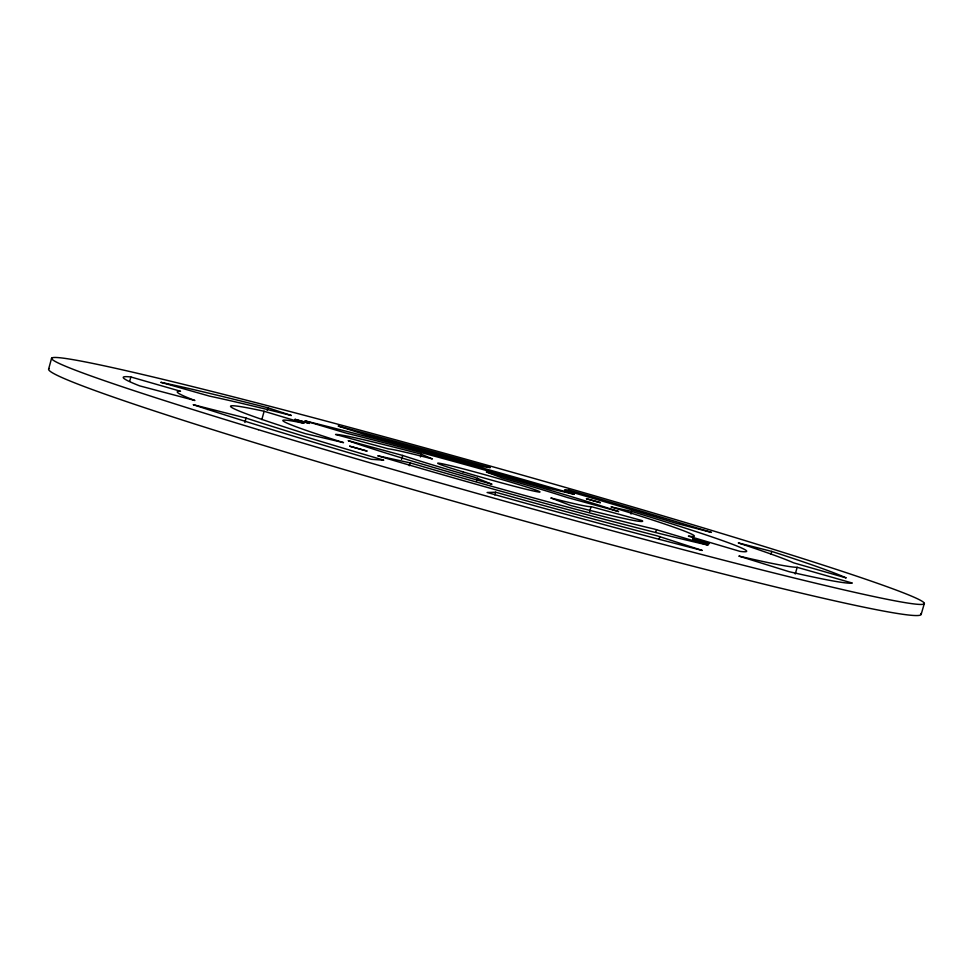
<?xml version="1.0" encoding="UTF-8"?>
<svg xmlns="http://www.w3.org/2000/svg" width="973" height="973" viewBox="0 0 973 973"><rect width="100%" height="100%" fill="white"/><g stroke="black" fill="none" stroke-linecap="round" stroke-linejoin="round"><path stroke-width="1.46" d="M48.65 369.035L51.593 358.21M129.664 381.367L130.869 376.977L180.528 391.255A323.182 10.521 15.7 0 0 193.882 400.11L194.904 400.487L139.589 385.855A379.093 12.406 15.7 0 1 128.752 376.77L130.869 376.977M244.88 422.464L246.096 418.086L193.213 404.683L201.083 407.261A379.093 12.406 15.7 0 0 358.332 455.498L371.345 459.317L383.739 460.168L380.625 459.256A323.182 10.521 15.7 0 1 248.054 418.731L246.096 418.086M261.822 419.606L264.133 411.275L304.062 423.316L302.457 422.975A213.695 6.896 15.7 0 0 340.586 441.706L343.53 442.63L305.558 433.715A268.098 8.684 15.7 0 1 261.542 410.715L264.133 411.275M267.198 410.363L267.903 407.796L260.144 405.826A379.093 12.406 15.7 0 0 165.617 383.326L160.813 382.304L209.657 396.157A323.182 10.521 15.7 0 1 289.431 415.009L291.353 415.495L267.903 407.796M401.533 459.414L402.64 455.449L348.188 440.672L349.769 441.231A159.815 5.145 15.7 0 0 487.972 483.094L491.973 484.213L474.179 477.135A106.325 3.418 15.7 0 1 404.561 456.082L402.64 455.449M409.341 465.739L410.132 462.868L414.084 464.036A213.695 6.896 15.7 0 0 654.148 529.02L708.101 545.123L704.866 544.394A268.098 8.684 15.7 0 1 383.581 457.505L377.792 455.778L410.132 462.868M420.482 456.933L421.236 454.209L418.195 453.406A159.815 5.145 15.7 0 0 335.563 434.469L388.373 448.857A106.325 3.418 15.7 0 1 429.786 458.259L432.426 458.94L421.236 454.209M476.782 480.796L477.536 478.096M494.856 494.953L495.622 492.216L498.954 493.153A323.182 10.521 15.7 0 0 657.152 535.831L702.238 550.45L691.146 547.604A379.093 12.406 15.7 0 1 501.046 496.4L487.096 492.484L495.622 492.216M589.638 511.749L591.085 506.617L642.156 520.616A159.815 5.145 15.7 0 1 570.847 505.534L550.827 497.969L553.576 498.663A106.325 3.418 15.7 0 0 590.891 506.678L591.085 506.617M631.015 514.06L631.757 511.445L635.904 512.698A268.098 8.684 15.7 0 1 739.954 551.363L688.385 536.099L689.322 536.22A213.695 6.896 15.7 0 0 613.817 507.76L611.008 506.897L631.757 511.445M655.753 532.328L656.532 529.58M659.098 539.188L659.852 536.524M770.957 554.051L771.723 551.411L738.276 542.922L739.808 543.433A323.182 10.521 15.7 0 1 793.506 562.795L846.23 577.938L843.907 576.904A379.093 12.406 15.7 0 0 778.035 553.455L771.723 551.411M795.257 573.997L797.179 567.308L852.287 583.046L851.278 583.18A379.093 12.406 15.7 0 1 789.249 571.723L738.848 556.07L740.721 556.507A323.182 10.521 15.7 0 0 796.851 567.32L797.179 567.308M921.224 614.17L924.35 603.418M920.957 613.489A453.199 17.599 15.7 0 1 481.696 509.134A453.199 17.599 15.7 0 1 49.136 368.56M709.037 543.652L692.679 539.054L709.037 543.652M600.28 502.652L586.488 498.772L600.28 502.652M568.597 489.918L564.498 490.051L566.809 490.72A323.182 10.521 15.7 0 1 676.344 523.34L711.433 532.401L703.625 530.005A379.093 12.406 15.7 0 0 577.719 492.557L568.597 489.918M490.112 467.575L481.781 466.493A323.182 10.521 15.7 0 0 364.522 434.469L338.142 426.04L346.875 428.363A379.093 12.406 15.7 0 1 480.784 464.96L490.112 467.575M366.918 451.034L349.672 446.193L366.918 451.034M309.463 423.401L295.038 419.351L309.463 423.401M574.131 494.26L549.186 488.446A213.695 6.896 15.7 0 0 346.583 433.228L304.877 420.835L308.477 421.71A268.098 8.684 15.7 0 1 569.497 492.897L574.131 494.26M618.512 511.53L567.587 497.58A106.325 3.418 15.7 0 0 502.056 477.938L486.318 471.941L489.687 472.89A159.815 5.145 15.7 0 1 616.614 510.898L618.512 511.53M258.356 429.701A453.296 14.96 15.7 0 0 924.155 603.892A453.296 14.96 15.7 0 0 281.343 409.256A453.296 14.96 15.7 0 0 258.356 429.701M462.893 471.832A53.101 1.703 15.7 0 0 540.003 491.973A53.101 1.703 15.7 0 0 463.768 469.01A53.101 1.703 15.7 0 0 462.893 471.832"/></g></svg>
